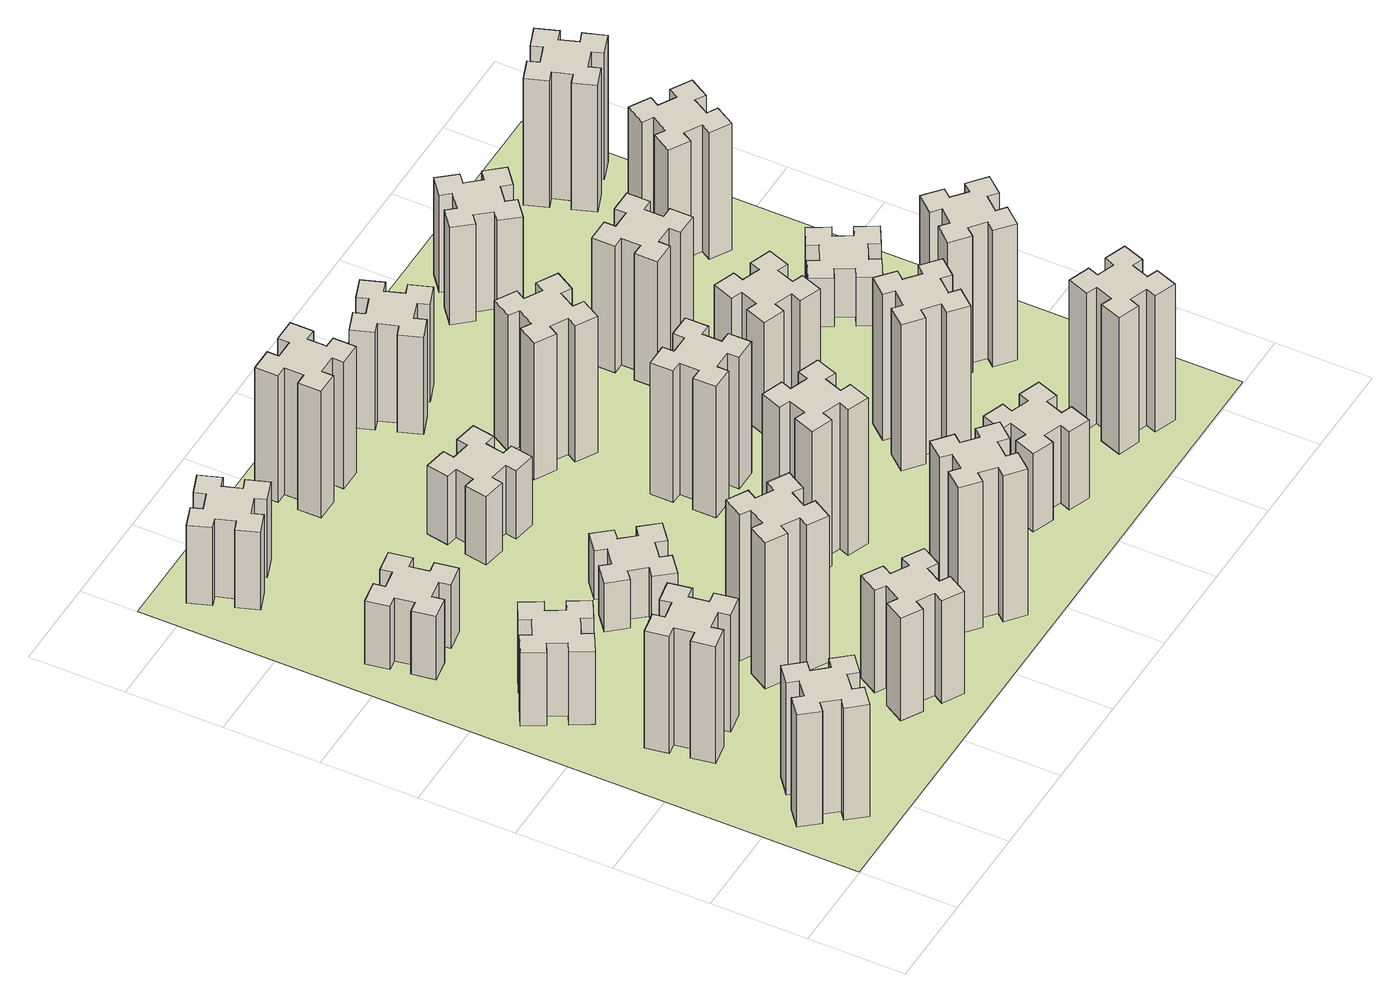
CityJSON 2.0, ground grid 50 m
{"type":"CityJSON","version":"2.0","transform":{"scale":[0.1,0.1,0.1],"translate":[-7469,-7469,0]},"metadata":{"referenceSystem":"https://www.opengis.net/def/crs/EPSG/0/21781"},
"CityObjects":{
"building1":{"type":"Building","attributes":{"class":"1000","function":"1000","usage":"1000","yearOfConstruction":2016,"roofType":"1000","measuredHeight":69,"storeysAboveGround":30,"storeysBelowGround":0},"geometry":[{"type":"Solid","lod":"1","boundaries":[[[[0,1,2,3,4,5,6,7,8,9,10,11,12,13,14,15,16,17,18,19]],[[17,16,20,21]],[[16,15,22,20]],[[15,14,23,22]],[[14,13,24,23]],[[13,12,25,24]],[[12,11,26,25]],[[11,10,27,26]],[[10,9,28,27]],[[9,8,29,28]],[[8,7,30,29]],[[7,6,31,30]],[[6,5,32,31]],[[5,4,33,32]],[[4,3,34,33]],[[3,2,35,34]],[[2,1,36,35]],[[1,0,37,36]],[[0,19,38,37]],[[19,18,39,38]],[[18,17,21,39]],[[24,25,26,27,28,29,30,31,32,33,34,35,36,37,38,39,21,20,22,23]]]]}]},
"building2":{"type":"Building","attributes":{"class":"1000","function":"1000","usage":"1000","yearOfConstruction":2016,"roofType":"1000","measuredHeight":72,"storeysAboveGround":30,"storeysBelowGround":0},"geometry":[{"type":"Solid","lod":"1","boundaries":[[[[40,41,42,43,44,45,46,47,48,49,50,51,52,53,54,55,56,57,58,59]],[[57,56,60,61]],[[56,55,62,60]],[[55,54,63,62]],[[54,53,64,63]],[[53,52,65,64]],[[52,51,66,65]],[[51,50,67,66]],[[50,49,68,67]],[[49,48,69,68]],[[48,47,70,69]],[[47,46,71,70]],[[46,45,72,71]],[[45,44,73,72]],[[44,43,74,73]],[[43,42,75,74]],[[42,41,76,75]],[[41,40,77,76]],[[40,59,78,77]],[[59,58,79,78]],[[58,57,61,79]],[[64,65,66,67,68,69,70,71,72,73,74,75,76,77,78,79,61,60,62,63]]]]}]},
"building3":{"type":"Building","attributes":{"class":"1000","function":"1000","usage":"1000","yearOfConstruction":2016,"roofType":"1000","measuredHeight":45,"storeysAboveGround":30,"storeysBelowGround":0},"geometry":[{"type":"Solid","lod":"1","boundaries":[[[[80,81,82,83,84,85,86,87,88,89,90,91,92,93,94,95,96,97,98,99]],[[97,96,100,101]],[[96,95,102,100]],[[95,94,103,102]],[[94,93,104,103]],[[93,92,105,104]],[[92,91,106,105]],[[91,90,107,106]],[[90,89,108,107]],[[89,88,109,108]],[[88,87,110,109]],[[87,86,111,110]],[[86,85,112,111]],[[85,84,113,112]],[[84,83,114,113]],[[83,82,115,114]],[[82,81,116,115]],[[81,80,117,116]],[[80,99,118,117]],[[99,98,119,118]],[[98,97,101,119]],[[104,105,106,107,108,109,110,111,112,113,114,115,116,117,118,119,101,100,102,103]]]]}]},
"building4":{"type":"Building","attributes":{"class":"1000","function":"1000","usage":"1000","yearOfConstruction":2016,"roofType":"1000","measuredHeight":39,"storeysAboveGround":30,"storeysBelowGround":0},"geometry":[{"type":"Solid","lod":"1","boundaries":[[[[120,121,122,123,124,125,126,127,128,129,130,131,132,133,134,135,136,137,138,139]],[[137,136,140,141]],[[136,135,142,140]],[[135,134,143,142]],[[134,133,144,143]],[[133,132,145,144]],[[132,131,146,145]],[[131,130,147,146]],[[130,129,148,147]],[[129,128,149,148]],[[128,127,150,149]],[[127,126,151,150]],[[126,125,152,151]],[[125,124,153,152]],[[124,123,154,153]],[[123,122,155,154]],[[122,121,156,155]],[[121,120,157,156]],[[120,139,158,157]],[[139,138,159,158]],[[138,137,141,159]],[[144,145,146,147,148,149,150,151,152,153,154,155,156,157,158,159,141,140,142,143]]]]}]},
"building5":{"type":"Building","attributes":{"class":"1000","function":"1000","usage":"1000","yearOfConstruction":2016,"roofType":"1000","measuredHeight":63,"storeysAboveGround":30,"storeysBelowGround":0},"geometry":[{"type":"Solid","lod":"1","boundaries":[[[[160,161,162,163,164,165,166,167,168,169,170,171,172,173,174,175,176,177,178,179]],[[177,176,180,181]],[[176,175,182,180]],[[175,174,183,182]],[[174,173,184,183]],[[173,172,185,184]],[[172,171,186,185]],[[171,170,187,186]],[[170,169,188,187]],[[169,168,189,188]],[[168,167,190,189]],[[167,166,191,190]],[[166,165,192,191]],[[165,164,193,192]],[[164,163,194,193]],[[163,162,195,194]],[[162,161,196,195]],[[161,160,197,196]],[[160,179,198,197]],[[179,178,199,198]],[[178,177,181,199]],[[184,185,186,187,188,189,190,191,192,193,194,195,196,197,198,199,181,180,182,183]]]]}]},
"building6":{"type":"Building","attributes":{"class":"1000","function":"1000","usage":"1000","yearOfConstruction":2016,"roofType":"1000","measuredHeight":48,"storeysAboveGround":30,"storeysBelowGround":0},"geometry":[{"type":"Solid","lod":"1","boundaries":[[[[200,201,202,203,204,205,206,207,208,209,210,211,212,213,214,215,216,217,218,219]],[[217,216,220,221]],[[216,215,222,220]],[[215,214,223,222]],[[214,213,224,223]],[[213,212,225,224]],[[212,211,226,225]],[[211,210,227,226]],[[210,209,228,227]],[[209,208,229,228]],[[208,207,230,229]],[[207,206,231,230]],[[206,205,232,231]],[[205,204,233,232]],[[204,203,234,233]],[[203,202,235,234]],[[202,201,236,235]],[[201,200,237,236]],[[200,219,238,237]],[[219,218,239,238]],[[218,217,221,239]],[[224,225,226,227,228,229,230,231,232,233,234,235,236,237,238,239,221,220,222,223]]]]}]},
"building7":{"type":"Building","attributes":{"class":"1000","function":"1000","usage":"1000","yearOfConstruction":2016,"roofType":"1000","measuredHeight":90,"storeysAboveGround":30,"storeysBelowGround":0},"geometry":[{"type":"Solid","lod":"1","boundaries":[[[[240,241,242,243,244,245,246,247,248,249,250,251,252,253,254,255,256,257,258,259]],[[257,256,260,261]],[[256,255,262,260]],[[255,254,263,262]],[[254,253,264,263]],[[253,252,265,264]],[[252,251,266,265]],[[251,250,267,266]],[[250,249,268,267]],[[249,248,269,268]],[[248,247,270,269]],[[247,246,271,270]],[[246,245,272,271]],[[245,244,273,272]],[[244,243,274,273]],[[243,242,275,274]],[[242,241,276,275]],[[241,240,277,276]],[[240,259,278,277]],[[259,258,279,278]],[[258,257,261,279]],[[264,265,266,267,268,269,270,271,272,273,274,275,276,277,278,279,261,260,262,263]]]]}]},
"building8":{"type":"Building","attributes":{"class":"1000","function":"1000","usage":"1000","yearOfConstruction":2016,"roofType":"1000","measuredHeight":30,"storeysAboveGround":30,"storeysBelowGround":0},"geometry":[{"type":"Solid","lod":"1","boundaries":[[[[280,281,282,283,284,285,286,287,288,289,290,291,292,293,294,295,296,297,298,299]],[[297,296,300,301]],[[296,295,302,300]],[[295,294,303,302]],[[294,293,304,303]],[[293,292,305,304]],[[292,291,306,305]],[[291,290,307,306]],[[290,289,308,307]],[[289,288,309,308]],[[288,287,310,309]],[[287,286,311,310]],[[286,285,312,311]],[[285,284,313,312]],[[284,283,314,313]],[[283,282,315,314]],[[282,281,316,315]],[[281,280,317,316]],[[280,299,318,317]],[[299,298,319,318]],[[298,297,301,319]],[[304,305,306,307,308,309,310,311,312,313,314,315,316,317,318,319,301,300,302,303]]]]}]},
"building9":{"type":"Building","attributes":{"class":"1000","function":"1000","usage":"1000","yearOfConstruction":2016,"roofType":"1000","measuredHeight":90,"storeysAboveGround":30,"storeysBelowGround":0},"geometry":[{"type":"Solid","lod":"1","boundaries":[[[[320,321,322,323,324,325,326,327,328,329,330,331,332,333,334,335,336,337,338,339]],[[337,336,340,341]],[[336,335,342,340]],[[335,334,343,342]],[[334,333,344,343]],[[333,332,345,344]],[[332,331,346,345]],[[331,330,347,346]],[[330,329,348,347]],[[329,328,349,348]],[[328,327,350,349]],[[327,326,351,350]],[[326,325,352,351]],[[325,324,353,352]],[[324,323,354,353]],[[323,322,355,354]],[[322,321,356,355]],[[321,320,357,356]],[[320,339,358,357]],[[339,338,359,358]],[[338,337,341,359]],[[344,345,346,347,348,349,350,351,352,353,354,355,356,357,358,359,341,340,342,343]]]]}]},
"building10":{"type":"Building","attributes":{"class":"1000","function":"1000","usage":"1000","yearOfConstruction":2016,"roofType":"1000","measuredHeight":42,"storeysAboveGround":30,"storeysBelowGround":0},"geometry":[{"type":"Solid","lod":"1","boundaries":[[[[360,361,362,363,364,365,366,367,368,369,370,371,372,373,374,375,376,377,378,379]],[[377,376,380,381]],[[376,375,382,380]],[[375,374,383,382]],[[374,373,384,383]],[[373,372,385,384]],[[372,371,386,385]],[[371,370,387,386]],[[370,369,388,387]],[[369,368,389,388]],[[368,367,390,389]],[[367,366,391,390]],[[366,365,392,391]],[[365,364,393,392]],[[364,363,394,393]],[[363,362,395,394]],[[362,361,396,395]],[[361,360,397,396]],[[360,379,398,397]],[[379,378,399,398]],[[378,377,381,399]],[[384,385,386,387,388,389,390,391,392,393,394,395,396,397,398,399,381,380,382,383]]]]}]},
"building11":{"type":"Building","attributes":{"class":"1000","function":"1000","usage":"1000","yearOfConstruction":2016,"roofType":"1000","measuredHeight":78,"storeysAboveGround":30,"storeysBelowGround":0},"geometry":[{"type":"Solid","lod":"1","boundaries":[[[[400,401,402,403,404,405,406,407,408,409,410,411,412,413,414,415,416,417,418,419]],[[417,416,420,421]],[[416,415,422,420]],[[415,414,423,422]],[[414,413,424,423]],[[413,412,425,424]],[[412,411,426,425]],[[411,410,427,426]],[[410,409,428,427]],[[409,408,429,428]],[[408,407,430,429]],[[407,406,431,430]],[[406,405,432,431]],[[405,404,433,432]],[[404,403,434,433]],[[403,402,435,434]],[[402,401,436,435]],[[401,400,437,436]],[[400,419,438,437]],[[419,418,439,438]],[[418,417,421,439]],[[424,425,426,427,428,429,430,431,432,433,434,435,436,437,438,439,421,420,422,423]]]]}]},
"building12":{"type":"Building","attributes":{"class":"1000","function":"1000","usage":"1000","yearOfConstruction":2016,"roofType":"1000","measuredHeight":90,"storeysAboveGround":30,"storeysBelowGround":0},"geometry":[{"type":"Solid","lod":"1","boundaries":[[[[440,441,442,443,444,445,446,447,448,449,450,451,452,453,454,455,456,457,458,459]],[[457,456,460,461]],[[456,455,462,460]],[[455,454,463,462]],[[454,453,464,463]],[[453,452,465,464]],[[452,451,466,465]],[[451,450,467,466]],[[450,449,468,467]],[[449,448,469,468]],[[448,447,470,469]],[[447,446,471,470]],[[446,445,472,471]],[[445,444,473,472]],[[444,443,474,473]],[[443,442,475,474]],[[442,441,476,475]],[[441,440,477,476]],[[440,459,478,477]],[[459,458,479,478]],[[458,457,461,479]],[[464,465,466,467,468,469,470,471,472,473,474,475,476,477,478,479,461,460,462,463]]]]}]},
"building13":{"type":"Building","attributes":{"class":"1000","function":"1000","usage":"1000","yearOfConstruction":2016,"roofType":"1000","measuredHeight":81,"storeysAboveGround":30,"storeysBelowGround":0},"geometry":[{"type":"Solid","lod":"1","boundaries":[[[[480,481,482,483,484,485,486,487,488,489,490,491,492,493,494,495,496,497,498,499]],[[497,496,500,501]],[[496,495,502,500]],[[495,494,503,502]],[[494,493,504,503]],[[493,492,505,504]],[[492,491,506,505]],[[491,490,507,506]],[[490,489,508,507]],[[489,488,509,508]],[[488,487,510,509]],[[487,486,511,510]],[[486,485,512,511]],[[485,484,513,512]],[[484,483,514,513]],[[483,482,515,514]],[[482,481,516,515]],[[481,480,517,516]],[[480,499,518,517]],[[499,498,519,518]],[[498,497,501,519]],[[504,505,506,507,508,509,510,511,512,513,514,515,516,517,518,519,501,500,502,503]]]]}]},
"building14":{"type":"Building","attributes":{"class":"1000","function":"1000","usage":"1000","yearOfConstruction":2016,"roofType":"1000","measuredHeight":84,"storeysAboveGround":30,"storeysBelowGround":0},"geometry":[{"type":"Solid","lod":"1","boundaries":[[[[520,521,522,523,524,525,526,527,528,529,530,531,532,533,534,535,536,537,538,539]],[[537,536,540,541]],[[536,535,542,540]],[[535,534,543,542]],[[534,533,544,543]],[[533,532,545,544]],[[532,531,546,545]],[[531,530,547,546]],[[530,529,548,547]],[[529,528,549,548]],[[528,527,550,549]],[[527,526,551,550]],[[526,525,552,551]],[[525,524,553,552]],[[524,523,554,553]],[[523,522,555,554]],[[522,521,556,555]],[[521,520,557,556]],[[520,539,558,557]],[[539,538,559,558]],[[538,537,541,559]],[[544,545,546,547,548,549,550,551,552,553,554,555,556,557,558,559,541,540,542,543]]]]}]},
"building15":{"type":"Building","attributes":{"class":"1000","function":"1000","usage":"1000","yearOfConstruction":2016,"roofType":"1000","measuredHeight":48,"storeysAboveGround":30,"storeysBelowGround":0},"geometry":[{"type":"Solid","lod":"1","boundaries":[[[[560,561,562,563,564,565,566,567,568,569,570,571,572,573,574,575,576,577,578,579]],[[577,576,580,581]],[[576,575,582,580]],[[575,574,583,582]],[[574,573,584,583]],[[573,572,585,584]],[[572,571,586,585]],[[571,570,587,586]],[[570,569,588,587]],[[569,568,589,588]],[[568,567,590,589]],[[567,566,591,590]],[[566,565,592,591]],[[565,564,593,592]],[[564,563,594,593]],[[563,562,595,594]],[[562,561,596,595]],[[561,560,597,596]],[[560,579,598,597]],[[579,578,599,598]],[[578,577,581,599]],[[584,585,586,587,588,589,590,591,592,593,594,595,596,597,598,599,581,580,582,583]]]]}]},
"building16":{"type":"Building","attributes":{"class":"1000","function":"1000","usage":"1000","yearOfConstruction":2016,"roofType":"1000","measuredHeight":60,"storeysAboveGround":30,"storeysBelowGround":0},"geometry":[{"type":"Solid","lod":"1","boundaries":[[[[600,601,602,603,604,605,606,607,608,609,610,611,612,613,614,615,616,617,618,619]],[[617,616,620,621]],[[616,615,622,620]],[[615,614,623,622]],[[614,613,624,623]],[[613,612,625,624]],[[612,611,626,625]],[[611,610,627,626]],[[610,609,628,627]],[[609,608,629,628]],[[608,607,630,629]],[[607,606,631,630]],[[606,605,632,631]],[[605,604,633,632]],[[604,603,634,633]],[[603,602,635,634]],[[602,601,636,635]],[[601,600,637,636]],[[600,619,638,637]],[[619,618,639,638]],[[618,617,621,639]],[[624,625,626,627,628,629,630,631,632,633,634,635,636,637,638,639,621,620,622,623]]]]}]},
"building17":{"type":"Building","attributes":{"class":"1000","function":"1000","usage":"1000","yearOfConstruction":2016,"roofType":"1000","measuredHeight":90,"storeysAboveGround":30,"storeysBelowGround":0},"geometry":[{"type":"Solid","lod":"1","boundaries":[[[[640,641,642,643,644,645,646,647,648,649,650,651,652,653,654,655,656,657,658,659]],[[657,656,660,661]],[[656,655,662,660]],[[655,654,663,662]],[[654,653,664,663]],[[653,652,665,664]],[[652,651,666,665]],[[651,650,667,666]],[[650,649,668,667]],[[649,648,669,668]],[[648,647,670,669]],[[647,646,671,670]],[[646,645,672,671]],[[645,644,673,672]],[[644,643,674,673]],[[643,642,675,674]],[[642,641,676,675]],[[641,640,677,676]],[[640,659,678,677]],[[659,658,679,678]],[[658,657,661,679]],[[664,665,666,667,668,669,670,671,672,673,674,675,676,677,678,679,661,660,662,663]]]]}]},
"building18":{"type":"Building","attributes":{"class":"1000","function":"1000","usage":"1000","yearOfConstruction":2016,"roofType":"1000","measuredHeight":69,"storeysAboveGround":30,"storeysBelowGround":0},"geometry":[{"type":"Solid","lod":"1","boundaries":[[[[680,681,682,683,684,685,686,687,688,689,690,691,692,693,694,695,696,697,698,699]],[[697,696,700,701]],[[696,695,702,700]],[[695,694,703,702]],[[694,693,704,703]],[[693,692,705,704]],[[692,691,706,705]],[[691,690,707,706]],[[690,689,708,707]],[[689,688,709,708]],[[688,687,710,709]],[[687,686,711,710]],[[686,685,712,711]],[[685,684,713,712]],[[684,683,714,713]],[[683,682,715,714]],[[682,681,716,715]],[[681,680,717,716]],[[680,699,718,717]],[[699,698,719,718]],[[698,697,701,719]],[[704,705,706,707,708,709,710,711,712,713,714,715,716,717,718,719,701,700,702,703]]]]}]},
"building19":{"type":"Building","attributes":{"class":"1000","function":"1000","usage":"1000","yearOfConstruction":2016,"roofType":"1000","measuredHeight":78,"storeysAboveGround":30,"storeysBelowGround":0},"geometry":[{"type":"Solid","lod":"1","boundaries":[[[[720,721,722,723,724,725,726,727,728,729,730,731,732,733,734,735,736,737,738,739]],[[737,736,740,741]],[[736,735,742,740]],[[735,734,743,742]],[[734,733,744,743]],[[733,732,745,744]],[[732,731,746,745]],[[731,730,747,746]],[[730,729,748,747]],[[729,728,749,748]],[[728,727,750,749]],[[727,726,751,750]],[[726,725,752,751]],[[725,724,753,752]],[[724,723,754,753]],[[723,722,755,754]],[[722,721,756,755]],[[721,720,757,756]],[[720,739,758,757]],[[739,738,759,758]],[[738,737,741,759]],[[744,745,746,747,748,749,750,751,752,753,754,755,756,757,758,759,741,740,742,743]]]]}]},
"building20":{"type":"Building","attributes":{"class":"1000","function":"1000","usage":"1000","yearOfConstruction":2016,"roofType":"1000","measuredHeight":84,"storeysAboveGround":30,"storeysBelowGround":0},"geometry":[{"type":"Solid","lod":"1","boundaries":[[[[760,761,762,763,764,765,766,767,768,769,770,771,772,773,774,775,776,777,778,779]],[[777,776,780,781]],[[776,775,782,780]],[[775,774,783,782]],[[774,773,784,783]],[[773,772,785,784]],[[772,771,786,785]],[[771,770,787,786]],[[770,769,788,787]],[[769,768,789,788]],[[768,767,790,789]],[[767,766,791,790]],[[766,765,792,791]],[[765,764,793,792]],[[764,763,794,793]],[[763,762,795,794]],[[762,761,796,795]],[[761,760,797,796]],[[760,779,798,797]],[[779,778,799,798]],[[778,777,781,799]],[[784,785,786,787,788,789,790,791,792,793,794,795,796,797,798,799,781,780,782,783]]]]}]},
"building21":{"type":"Building","attributes":{"class":"1000","function":"1000","usage":"1000","yearOfConstruction":2016,"roofType":"1000","measuredHeight":60,"storeysAboveGround":30,"storeysBelowGround":0},"geometry":[{"type":"Solid","lod":"1","boundaries":[[[[800,801,802,803,804,805,806,807,808,809,810,811,812,813,814,815,816,817,818,819]],[[817,816,820,821]],[[816,815,822,820]],[[815,814,823,822]],[[814,813,824,823]],[[813,812,825,824]],[[812,811,826,825]],[[811,810,827,826]],[[810,809,828,827]],[[809,808,829,828]],[[808,807,830,829]],[[807,806,831,830]],[[806,805,832,831]],[[805,804,833,832]],[[804,803,834,833]],[[803,802,835,834]],[[802,801,836,835]],[[801,800,837,836]],[[800,819,838,837]],[[819,818,839,838]],[[818,817,821,839]],[[824,825,826,827,828,829,830,831,832,833,834,835,836,837,838,839,821,820,822,823]]]]}]},
"building22":{"type":"Building","attributes":{"class":"1000","function":"1000","usage":"1000","yearOfConstruction":2016,"roofType":"1000","measuredHeight":84,"storeysAboveGround":30,"storeysBelowGround":0},"geometry":[{"type":"Solid","lod":"1","boundaries":[[[[840,841,842,843,844,845,846,847,848,849,850,851,852,853,854,855,856,857,858,859]],[[857,856,860,861]],[[856,855,862,860]],[[855,854,863,862]],[[854,853,864,863]],[[853,852,865,864]],[[852,851,866,865]],[[851,850,867,866]],[[850,849,868,867]],[[849,848,869,868]],[[848,847,870,869]],[[847,846,871,870]],[[846,845,872,871]],[[845,844,873,872]],[[844,843,874,873]],[[843,842,875,874]],[[842,841,876,875]],[[841,840,877,876]],[[840,859,878,877]],[[859,858,879,878]],[[858,857,861,879]],[[864,865,866,867,868,869,870,871,872,873,874,875,876,877,878,879,861,860,862,863]]]]}]},
"building23":{"type":"Building","attributes":{"class":"1000","function":"1000","usage":"1000","yearOfConstruction":2016,"roofType":"1000","measuredHeight":30,"storeysAboveGround":30,"storeysBelowGround":0},"geometry":[{"type":"Solid","lod":"1","boundaries":[[[[880,881,882,883,884,885,886,887,888,889,890,891,892,893,894,895,896,897,898,899]],[[897,896,900,901]],[[896,895,902,900]],[[895,894,903,902]],[[894,893,904,903]],[[893,892,905,904]],[[892,891,906,905]],[[891,890,907,906]],[[890,889,908,907]],[[889,888,909,908]],[[888,887,910,909]],[[887,886,911,910]],[[886,885,912,911]],[[885,884,913,912]],[[884,883,914,913]],[[883,882,915,914]],[[882,881,916,915]],[[881,880,917,916]],[[880,899,918,917]],[[899,898,919,918]],[[898,897,901,919]],[[904,905,906,907,908,909,910,911,912,913,914,915,916,917,918,919,901,900,902,903]]]]}]},
"building24":{"type":"Building","attributes":{"class":"1000","function":"1000","usage":"1000","yearOfConstruction":2016,"roofType":"1000","measuredHeight":78,"storeysAboveGround":30,"storeysBelowGround":0},"geometry":[{"type":"Solid","lod":"1","boundaries":[[[[920,921,922,923,924,925,926,927,928,929,930,931,932,933,934,935,936,937,938,939]],[[937,936,940,941]],[[936,935,942,940]],[[935,934,943,942]],[[934,933,944,943]],[[933,932,945,944]],[[932,931,946,945]],[[931,930,947,946]],[[930,929,948,947]],[[929,928,949,948]],[[928,927,950,949]],[[927,926,951,950]],[[926,925,952,951]],[[925,924,953,952]],[[924,923,954,953]],[[923,922,955,954]],[[922,921,956,955]],[[921,920,957,956]],[[920,939,958,957]],[[939,938,959,958]],[[938,937,941,959]],[[944,945,946,947,948,949,950,951,952,953,954,955,956,957,958,959,941,940,942,943]]]]}]},
"building25":{"type":"Building","attributes":{"class":"1000","function":"1000","usage":"1000","yearOfConstruction":2016,"roofType":"1000","measuredHeight":78,"storeysAboveGround":30,"storeysBelowGround":0},"geometry":[{"type":"Solid","lod":"1","boundaries":[[[[960,961,962,963,964,965,966,967,968,969,970,971,972,973,974,975,976,977,978,979]],[[977,976,980,981]],[[976,975,982,980]],[[975,974,983,982]],[[974,973,984,983]],[[973,972,985,984]],[[972,971,986,985]],[[971,970,987,986]],[[970,969,988,987]],[[969,968,989,988]],[[968,967,990,989]],[[967,966,991,990]],[[966,965,992,991]],[[965,964,993,992]],[[964,963,994,993]],[[963,962,995,994]],[[962,961,996,995]],[[961,960,997,996]],[[960,979,998,997]],[[979,978,999,998]],[[978,977,981,999]],[[984,985,986,987,988,989,990,991,992,993,994,995,996,997,998,999,981,980,982,983]]]]}]},
"landuse1":{"type":"LandUse","attributes":{"name":"plot1","function":"1010"},"geometry":[{"type":"MultiSurface","lod":"1","boundaries":[[[1000,1001,1002,1003]]]}]}
},
"vertices":[
[492,408,0],[427,484,0],[473,523,0],[396,615,0],[304,538,0],[343,492,0],[266,427,0],[228,473,0],[136,396,0],[213,304,0],[259,343,0],[323,266,0],[277,228,0],[354,136,0],[446,213,0],[408,259,0],[484,323,0],[523,277,0],[615,354,0],[538,446,0],[484,323,690],[523,277,690],[408,259,690],[446,213,690],[354,136,690],[277,228,690],[323,266,690],[259,343,690],[213,304,690],[136,396,690],[228,473,690],[266,427,690],[343,492,690],[304,538,690],[396,615,690],[473,523,690],[427,484,690],[492,408,690],[538,446,690],[615,354,690],
[505,1232,0],[407,1215,0],[397,1274,0],[278,1253,0],[299,1135,0],[358,1145,0],[376,1047,0],[317,1037,0],[337,918,0],[456,939,0],[445,998,0],[544,1016,0],[554,957,0],[672,977,0],[651,1096,0],[592,1085,0],[575,1184,0],[634,1194,0],[613,1312,0],[495,1291,0],[575,1184,720],[634,1194,720],[592,1085,720],[651,1096,720],[672,977,720],[554,957,720],[544,1016,720],[445,998,720],[456,939,720],[337,918,720],[317,1037,720],[376,1047,720],[358,1145,720],[299,1135,720],[278,1253,720],[397,1274,720],[407,1215,720],[505,1232,720],[495,1291,720],[613,1312,720],
[364,1876,0],[277,1826,0],[247,1878,0],[143,1818,0],[203,1714,0],[255,1744,0],[305,1657,0],[253,1627,0],[313,1523,0],[417,1583,0],[387,1635,0],[474,1685,0],[504,1633,0],[608,1693,0],[548,1797,0],[496,1767,0],[446,1854,0],[498,1884,0],[438,1988,0],[334,1928,0],[446,1854,450],[498,1884,450],[496,1767,450],[548,1797,450],[608,1693,450],[504,1633,450],[474,1685,450],[387,1635,450],[417,1583,450],[313,1523,450],[253,1627,450],[305,1657,450],[255,1744,450],[203,1714,450],[143,1818,450],[247,1878,450],[277,1826,450],[364,1876,450],[334,1928,450],[438,1988,450],
[345,2378,0],[444,2396,0],[454,2337,0],[572,2357,0],[551,2476,0],[492,2465,0],[475,2564,0],[534,2574,0],[513,2692,0],[395,2671,0],[405,2612,0],[307,2595,0],[297,2654,0],[178,2633,0],[199,2515,0],[258,2525,0],[276,2427,0],[217,2417,0],[237,2298,0],[356,2319,0],[276,2427,390],[217,2417,390],[258,2525,390],[199,2515,390],[178,2633,390],[297,2654,390],[307,2595,390],[405,2612,390],[395,2671,390],[513,2692,390],[534,2574,390],[475,2564,390],[492,2465,390],[551,2476,390],[572,2357,390],[454,2337,390],[444,2396,390],[345,2378,390],[356,2319,390],[237,2298,390],
[1145,474,0],[1095,387,0],[1043,417,0],[983,313,0],[1087,253,0],[1117,305,0],[1204,255,0],[1174,203,0],[1278,143,0],[1338,247,0],[1286,277,0],[1336,364,0],[1388,334,0],[1448,438,0],[1344,498,0],[1314,446,0],[1227,496,0],[1257,548,0],[1153,608,0],[1093,504,0],[1227,496,630],[1257,548,630],[1314,446,630],[1344,498,630],[1448,438,630],[1388,334,630],[1336,364,630],[1286,277,630],[1338,247,630],[1278,143,630],[1174,203,630],[1204,255,630],[1117,305,630],[1087,253,630],[983,313,630],[1043,417,630],[1095,387,630],[1145,474,630],[1093,504,630],[1153,608,630],
[255,3445,0],[289,3351,0],[233,3330,0],[274,3217,0],[387,3259,0],[366,3315,0],[460,3349,0],[480,3293,0],[593,3334,0],[552,3447,0],[496,3426,0],[462,3520,0],[518,3540,0],[477,3653,0],[364,3612,0],[385,3556,0],[291,3522,0],[270,3578,0],[157,3537,0],[199,3424,0],[291,3522,480],[270,3578,480],[385,3556,480],[364,3612,480],[477,3653,480],[518,3540,480],[462,3520,480],[496,3426,480],[552,3447,480],[593,3334,480],[480,3293,480],[460,3349,480],[366,3315,480],[387,3259,480],[274,3217,480],[233,3330,480],[289,3351,480],[255,3445,480],[199,3424,480],[157,3537,480],
[1214,1086,0],[1127,1136,0],[1157,1188,0],[1053,1248,0],[993,1144,0],[1045,1114,0],[995,1027,0],[943,1057,0],[883,953,0],[987,893,0],[1017,945,0],[1104,895,0],[1074,843,0],[1178,783,0],[1238,887,0],[1186,917,0],[1236,1004,0],[1288,974,0],[1348,1078,0],[1244,1138,0],[1236,1004,900],[1288,974,900],[1186,917,900],[1238,887,900],[1178,783,900],[1074,843,900],[1104,895,900],[1017,945,900],[987,893,900],[883,953,900],[943,1057,900],[995,1027,900],[1045,1114,900],[993,1144,900],[1053,1248,900],[1157,1188,900],[1127,1136,900],[1214,1086,900],[1244,1138,900],[1348,1078,900],
[999,1723,0],[1063,1646,0],[1017,1608,0],[1094,1516,0],[1186,1593,0],[1148,1639,0],[1224,1703,0],[1263,1657,0],[1355,1734,0],[1278,1826,0],[1232,1788,0],[1167,1864,0],[1213,1903,0],[1136,1995,0],[1044,1918,0],[1083,1872,0],[1006,1807,0],[968,1853,0],[876,1776,0],[953,1684,0],[1006,1807,300],[968,1853,300],[1083,1872,300],[1044,1918,300],[1136,1995,300],[1213,1903,300],[1167,1864,300],[1232,1788,300],[1278,1826,300],[1355,1734,300],[1263,1657,300],[1224,1703,300],[1148,1639,300],[1186,1593,300],[1094,1516,300],[1017,1608,300],[1063,1646,300],[999,1723,300],[953,1684,300],[876,1776,300],
[1746,323,0],[1823,259,0],[1784,213,0],[1876,136,0],[1953,228,0],[1907,266,0],[1972,343,0],[2018,304,0],[2095,396,0],[2003,473,0],[1964,427,0],[1888,492,0],[1926,538,0],[1834,615,0],[1757,523,0],[1803,484,0],[1739,408,0],[1693,446,0],[1616,354,0],[1708,277,0],[1739,408,900],[1693,446,900],[1803,484,900],[1757,523,900],[1834,615,900],[1926,538,900],[1888,492,900],[1964,427,900],[2003,473,900],[2095,396,900],[2018,304,900],[1972,343,900],[1907,266,900],[1953,228,900],[1876,136,900],[1784,213,900],[1823,259,900],[1746,323,900],[1708,277,900],[1616,354,900],
[1315,2527,0],[1332,2625,0],[1391,2615,0],[1412,2733,0],[1294,2754,0],[1284,2695,0],[1185,2712,0],[1196,2771,0],[1077,2792,0],[1057,2674,0],[1116,2664,0],[1098,2565,0],[1039,2576,0],[1018,2457,0],[1137,2437,0],[1147,2496,0],[1245,2478,0],[1235,2419,0],[1353,2398,0],[1374,2517,0],[1245,2478,420],[1235,2419,420],[1147,2496,420],[1137,2437,420],[1018,2457,420],[1039,2576,420],[1098,2565,420],[1116,2664,420],[1057,2674,420],[1077,2792,420],[1196,2771,420],[1185,2712,420],[1284,2695,420],[1294,2754,420],[1412,2733,420],[1391,2615,420],[1332,2625,420],[1315,2527,420],[1374,2517,420],[1353,2398,420],
[1005,3485,0],[1005,3385,0],[945,3385,0],[945,3265,0],[1065,3265,0],[1065,3325,0],[1165,3325,0],[1165,3265,0],[1285,3265,0],[1285,3385,0],[1225,3385,0],[1225,3485,0],[1285,3485,0],[1285,3605,0],[1165,3605,0],[1165,3545,0],[1065,3545,0],[1065,3605,0],[945,3605,0],[945,3485,0],[1065,3545,780],[1065,3605,780],[1165,3545,780],[1165,3605,780],[1285,3605,780],[1285,3485,780],[1225,3485,780],[1225,3385,780],[1285,3385,780],[1285,3265,780],[1165,3265,780],[1165,3325,780],[1065,3325,780],[1065,3265,780],[945,3265,780],[945,3385,780],[1005,3385,780],[1005,3485,780],[945,3485,780],[945,3605,780],
[1940,1302,0],[1846,1336,0],[1867,1392,0],[1754,1433,0],[1713,1320,0],[1769,1300,0],[1735,1206,0],[1679,1227,0],[1637,1114,0],[1750,1073,0],[1771,1129,0],[1865,1095,0],[1844,1039,0],[1957,997,0],[1998,1110,0],[1942,1131,0],[1976,1225,0],[2032,1204,0],[2073,1317,0],[1960,1358,0],[1976,1225,900],[2032,1204,900],[1942,1131,900],[1998,1110,900],[1957,997,900],[1844,1039,900],[1865,1095,900],[1771,1129,900],[1750,1073,900],[1637,1114,900],[1679,1227,900],[1735,1206,900],[1769,1300,900],[1713,1320,900],[1754,1433,900],[1867,1392,900],[1846,1336,900],[1940,1302,900],[1960,1358,900],[2073,1317,900],
[1845,1905,0],[1845,1805,0],[1785,1805,0],[1785,1685,0],[1905,1685,0],[1905,1745,0],[2005,1745,0],[2005,1685,0],[2125,1685,0],[2125,1805,0],[2065,1805,0],[2065,1905,0],[2125,1905,0],[2125,2025,0],[2005,2025,0],[2005,1965,0],[1905,1965,0],[1905,2025,0],[1785,2025,0],[1785,1905,0],[1905,1965,810],[1905,2025,810],[2005,1965,810],[2005,2025,810],[2125,2025,810],[2125,1905,810],[2065,1905,810],[2065,1805,810],[2125,1805,810],[2125,1685,810],[2005,1685,810],[2005,1745,810],[1905,1745,810],[1905,1685,810],[1785,1685,810],[1785,1805,810],[1845,1805,810],[1845,1905,810],[1785,1905,810],[1785,2025,810],
[1785,2694,0],[1735,2607,0],[1683,2637,0],[1623,2533,0],[1727,2473,0],[1757,2525,0],[1844,2475,0],[1814,2423,0],[1918,2363,0],[1978,2467,0],[1926,2497,0],[1976,2584,0],[2028,2554,0],[2088,2658,0],[1984,2718,0],[1954,2666,0],[1867,2716,0],[1897,2768,0],[1793,2828,0],[1733,2724,0],[1867,2716,840],[1897,2768,840],[1954,2666,840],[1984,2718,840],[2088,2658,840],[2028,2554,840],[1976,2584,840],[1926,2497,840],[1978,2467,840],[1918,2363,840],[1814,2423,840],[1844,2475,840],[1757,2525,840],[1727,2473,840],[1623,2533,840],[1683,2637,840],[1735,2607,840],[1785,2694,840],[1733,2724,840],[1793,2828,840],
[2509,560,0],[2475,466,0],[2419,487,0],[2377,374,0],[2490,333,0],[2511,389,0],[2605,355,0],[2584,299,0],[2697,257,0],[2738,370,0],[2682,391,0],[2716,485,0],[2772,464,0],[2813,577,0],[2700,618,0],[2680,562,0],[2586,596,0],[2607,652,0],[2494,693,0],[2453,580,0],[2586,596,480],[2607,652,480],[2680,562,480],[2700,618,480],[2813,577,480],[2772,464,480],[2716,485,480],[2682,391,480],[2738,370,480],[2697,257,480],[2584,299,480],[2605,355,480],[2511,389,480],[2490,333,480],[2377,374,480],[2419,487,480],[2475,466,480],[2509,560,480],[2453,580,480],[2494,693,480],
[1635,3345,0],[1669,3251,0],[1613,3230,0],[1654,3117,0],[1767,3159,0],[1746,3215,0],[1840,3249,0],[1860,3193,0],[1973,3234,0],[1932,3347,0],[1876,3326,0],[1842,3420,0],[1898,3440,0],[1857,3553,0],[1744,3512,0],[1765,3456,0],[1671,3422,0],[1650,3478,0],[1537,3437,0],[1579,3324,0],[1671,3422,600],[1650,3478,600],[1765,3456,600],[1744,3512,600],[1857,3553,600],[1898,3440,600],[1842,3420,600],[1876,3326,600],[1932,3347,600],[1973,3234,600],[1860,3193,600],[1840,3249,600],[1746,3215,600],[1767,3159,600],[1654,3117,600],[1613,3230,600],[1669,3251,600],[1635,3345,600],[1579,3324,600],[1537,3437,600],
[2747,1006,0],[2812,1083,0],[2858,1044,0],[2935,1136,0],[2843,1213,0],[2804,1167,0],[2728,1232,0],[2766,1278,0],[2674,1355,0],[2597,1263,0],[2643,1224,0],[2579,1148,0],[2533,1186,0],[2456,1094,0],[2548,1017,0],[2586,1063,0],[2663,999,0],[2624,953,0],[2716,876,0],[2793,968,0],[2663,999,900],[2624,953,900],[2586,1063,900],[2548,1017,900],[2456,1094,900],[2533,1186,900],[2579,1148,900],[2643,1224,900],[2597,1263,900],[2674,1355,900],[2766,1278,900],[2728,1232,900],[2804,1167,900],[2843,1213,900],[2935,1136,900],[2858,1044,900],[2812,1083,900],[2747,1006,900],[2793,968,900],[2716,876,900],
[2680,1942,0],[2586,1976,0],[2607,2032,0],[2494,2073,0],[2453,1960,0],[2509,1940,0],[2475,1846,0],[2419,1867,0],[2377,1754,0],[2490,1713,0],[2511,1769,0],[2605,1735,0],[2584,1679,0],[2697,1637,0],[2738,1750,0],[2682,1771,0],[2716,1865,0],[2772,1844,0],[2813,1957,0],[2700,1998,0],[2716,1865,690],[2772,1844,690],[2682,1771,690],[2738,1750,690],[2697,1637,690],[2584,1679,690],[2605,1735,690],[2511,1769,690],[2490,1713,690],[2377,1754,690],[2419,1867,690],[2475,1846,690],[2509,1940,690],[2453,1960,690],[2494,2073,690],[2607,2032,690],[2586,1976,690],[2680,1942,690],[2700,1998,690],[2813,1957,690],
[2705,2445,0],[2705,2545,0],[2765,2545,0],[2765,2665,0],[2645,2665,0],[2645,2605,0],[2545,2605,0],[2545,2665,0],[2425,2665,0],[2425,2545,0],[2485,2545,0],[2485,2445,0],[2425,2445,0],[2425,2325,0],[2545,2325,0],[2545,2385,0],[2645,2385,0],[2645,2325,0],[2765,2325,0],[2765,2445,0],[2645,2385,780],[2645,2325,780],[2545,2385,780],[2545,2325,780],[2425,2325,780],[2425,2445,780],[2485,2445,780],[2485,2545,780],[2425,2545,780],[2425,2665,780],[2545,2665,780],[2545,2605,780],[2645,2605,780],[2645,2665,780],[2765,2665,780],[2765,2545,780],[2705,2545,780],[2705,2445,780],[2765,2445,780],[2765,2325,780],
[3322,291,0],[3356,385,0],[3412,364,0],[3453,477,0],[3340,518,0],[3320,462,0],[3226,496,0],[3247,552,0],[3134,593,0],[3093,480,0],[3149,460,0],[3115,366,0],[3059,387,0],[3017,274,0],[3130,233,0],[3151,289,0],[3245,255,0],[3224,199,0],[3337,157,0],[3378,270,0],[3245,255,840],[3224,199,840],[3151,289,840],[3130,233,840],[3017,274,840],[3059,387,840],[3115,366,840],[3149,460,840],[3093,480,840],[3134,593,840],[3247,552,840],[3226,496,840],[3320,462,840],[3340,518,840],[3453,477,840],[3412,364,840],[3356,385,840],[3322,291,840],[3378,270,840],[3337,157,840],
[2628,3219,0],[2704,3283,0],[2743,3237,0],[2835,3314,0],[2758,3406,0],[2712,3368,0],[2647,3444,0],[2693,3483,0],[2616,3575,0],[2524,3498,0],[2563,3452,0],[2486,3387,0],[2448,3433,0],[2356,3356,0],[2433,3264,0],[2479,3303,0],[2543,3226,0],[2497,3188,0],[2574,3096,0],[2666,3173,0],[2543,3226,600],[2497,3188,600],[2479,3303,600],[2433,3264,600],[2356,3356,600],[2448,3433,600],[2486,3387,600],[2563,3452,600],[2524,3498,600],[2616,3575,600],[2693,3483,600],[2647,3444,600],[2712,3368,600],[2758,3406,600],[2835,3314,600],[2743,3237,600],[2704,3283,600],[2628,3219,600],[2666,3173,600],[2574,3096,600],
[3283,1324,0],[3219,1248,0],[3173,1286,0],[3096,1194,0],[3188,1117,0],[3226,1163,0],[3303,1099,0],[3264,1053,0],[3356,976,0],[3433,1068,0],[3387,1106,0],[3452,1183,0],[3498,1144,0],[3575,1236,0],[3483,1313,0],[3444,1267,0],[3368,1332,0],[3406,1378,0],[3314,1455,0],[3237,1363,0],[3368,1332,840],[3406,1378,840],[3444,1267,840],[3483,1313,840],[3575,1236,840],[3498,1144,840],[3452,1183,840],[3387,1106,840],[3433,1068,840],[3356,976,840],[3264,1053,840],[3303,1099,840],[3226,1163,840],[3188,1117,840],[3096,1194,840],[3173,1286,840],[3219,1248,840],[3283,1324,840],[3237,1363,840],[3314,1455,840],
[3324,1976,0],[3237,1926,0],[3207,1978,0],[3103,1918,0],[3163,1814,0],[3215,1844,0],[3265,1757,0],[3213,1727,0],[3273,1623,0],[3377,1683,0],[3347,1735,0],[3434,1785,0],[3464,1733,0],[3568,1793,0],[3508,1897,0],[3456,1867,0],[3406,1954,0],[3458,1984,0],[3398,2088,0],[3294,2028,0],[3406,1954,300],[3458,1984,300],[3456,1867,300],[3508,1897,300],[3568,1793,300],[3464,1733,300],[3434,1785,300],[3347,1735,300],[3377,1683,300],[3273,1623,300],[3213,1727,300],[3265,1757,300],[3215,1844,300],[3163,1814,300],[3103,1918,300],[3207,1978,300],[3237,1926,300],[3324,1976,300],[3294,2028,300],[3398,2088,300],
[3434,2766,0],[3347,2816,0],[3377,2868,0],[3273,2928,0],[3213,2824,0],[3265,2794,0],[3215,2707,0],[3163,2737,0],[3103,2633,0],[3207,2573,0],[3237,2625,0],[3324,2575,0],[3294,2523,0],[3398,2463,0],[3458,2567,0],[3406,2597,0],[3456,2684,0],[3508,2654,0],[3568,2758,0],[3464,2818,0],[3456,2684,780],[3508,2654,780],[3406,2597,780],[3458,2567,780],[3398,2463,780],[3294,2523,780],[3324,2575,780],[3237,2625,780],[3207,2573,780],[3103,2633,780],[3163,2737,780],[3215,2707,780],[3265,2794,780],[3213,2824,780],[3273,2928,780],[3377,2868,780],[3347,2816,780],[3434,2766,780],[3464,2818,780],[3568,2758,780],
[3315,3345,0],[3349,3251,0],[3293,3230,0],[3334,3117,0],[3447,3159,0],[3426,3215,0],[3520,3249,0],[3540,3193,0],[3653,3234,0],[3612,3347,0],[3556,3326,0],[3522,3420,0],[3578,3440,0],[3537,3553,0],[3424,3512,0],[3445,3456,0],[3351,3422,0],[3330,3478,0],[3217,3437,0],[3259,3324,0],[3351,3422,780],[3330,3478,780],[3445,3456,780],[3424,3512,780],[3537,3553,780],[3578,3440,780],[3522,3420,780],[3556,3326,780],[3612,3347,780],[3653,3234,780],[3540,3193,780],[3520,3249,780],[3426,3215,780],[3447,3159,780],[3334,3117,780],[3293,3230,780],[3349,3251,780],[3315,3345,780],[3259,3324,780],[3217,3437,780],
[5,3705,0],[3705,3705,0],[3705,5,0],[5,5,0]
]}
